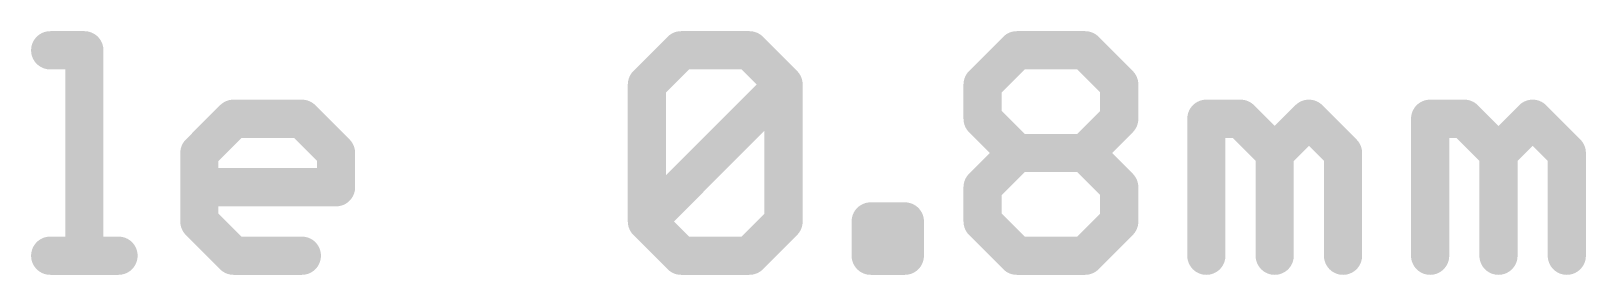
# Model space of a CAD drawing. Extents: x -45 to 62, y -39 to 23.
# Drawn here: x -3.88 to 7.49, y 21.59 to 23.37 of the extents above; entities that cross this region are included whole.
import ezdxf

# ---------------------------------------------------------------- set-up
doc = ezdxf.new("R2010")
doc.units = 0
doc.layers.add('51', color=53, linetype='CONTINUOUS')

msp = doc.modelspace()

# ---------------------------------------------------------------- linework, layer by layer
at = {"layer": '51', "const_width": 0.2794}
for points in [[(-3.7445, 23.2296), (-3.4946, 23.2296)], [(-3.4946, 23.2296), (-3.4946, 21.7297)], [(0.6212, 22.9796), (0.8712, 23.2296)], [(0.8712, 23.2296), (1.3712, 23.2296)], [(1.3712, 23.2296), (1.6211, 22.9796)], [(3.077, 22.9796), (3.3269, 23.2296)], [(3.3269, 23.2296), (3.8269, 23.2296)], [(3.8269, 23.2296), (4.0769, 22.9796)], [(0.6212, 21.9797), (0.6212, 22.9796)], [(0.6212, 21.9797), (1.6211, 22.9796)], [(1.6211, 22.9796), (1.6211, 21.9797)], [(3.077, 22.7296), (3.077, 22.9796)], [(4.0769, 22.9796), (4.0769, 22.7296)], [(-2.6531, 22.4796), (-2.4031, 22.7296)], [(-2.4031, 22.7296), (-1.9032, 22.7296)], [(-1.9032, 22.7296), (-1.6532, 22.4796)], [(3.3269, 22.4796), (3.077, 22.7296)], [(4.0769, 22.7296), (3.8269, 22.4796)], [(4.7141, 21.7297), (4.7141, 22.7296)], [(4.7141, 22.7296), (4.9641, 22.7296)], [(4.9641, 22.7296), (5.2141, 22.4796)], [(5.2141, 22.4796), (5.464, 22.7296)], [(5.464, 22.7296), (5.714, 22.4796)], [(6.3513, 21.7297), (6.3513, 22.7296)], [(6.3513, 22.7296), (6.6012, 22.7296)], [(6.6012, 22.7296), (6.8512, 22.4796)], [(6.8512, 22.4796), (7.1012, 22.7296)], [(7.1012, 22.7296), (7.3512, 22.4796)], [(-2.6531, 21.9797), (-2.6531, 22.4796)], [(-1.6532, 22.4796), (-1.6532, 22.2297)], [(3.077, 22.2297), (3.3269, 22.4796)], [(3.3269, 22.4796), (3.8269, 22.4796)], [(3.8269, 22.4796), (4.0769, 22.2297)], [(5.2141, 22.4796), (5.2141, 21.7297)], [(5.714, 22.4796), (5.714, 21.7297)], [(6.8512, 22.4796), (6.8512, 21.7297)], [(7.3512, 22.4796), (7.3512, 21.7297)], [(-1.6532, 22.2297), (-2.6531, 22.2297)], [(3.077, 21.9797), (3.077, 22.2297)], [(4.0769, 22.2297), (4.0769, 21.9797)], [(-2.4031, 21.7297), (-2.6531, 21.9797)], [(0.8712, 21.7297), (0.6212, 21.9797)], [(1.6211, 21.9797), (1.3712, 21.7297)], [(2.2584, 21.7297), (2.2584, 21.9797)], [(2.2584, 21.9797), (2.5084, 21.9797)], [(2.5084, 21.9797), (2.5084, 21.7297)], [(3.3269, 21.7297), (3.077, 21.9797)], [(4.0769, 21.9797), (3.8269, 21.7297)], [(-3.7445, 21.7297), (-3.2446, 21.7297)], [(-1.9032, 21.7297), (-2.4031, 21.7297)], [(1.3712, 21.7297), (0.8712, 21.7297)], [(2.5084, 21.7297), (2.2584, 21.7297)], [(3.8269, 21.7297), (3.3269, 21.7297)]]:
    msp.add_lwpolyline(points, dxfattribs=at)
at = {"layer": '51', "const_width": 0.1397}
for points in [[(-3.7445, 23.2994, 1), (-3.7445, 23.1597)], [(-3.4247, 23.2296, 1), (-3.5644, 23.2296)], [(-3.4946, 23.1597, 1), (-3.4946, 23.2994)], [(0.8712, 23.2994, 1), (0.8712, 23.1597)], [(0.9206, 23.1802, 1), (0.8218, 23.279)], [(1.4205, 23.279, 1), (1.3218, 23.1802)], [(1.3712, 23.1597, 1), (1.3712, 23.2994)], [(3.3269, 23.2994, 1), (3.3269, 23.1597)], [(3.3763, 23.1802, 1), (3.2775, 23.279)], [(3.8763, 23.279, 1), (3.7775, 23.1802)], [(3.8269, 23.1597, 1), (3.8269, 23.2994)], [(0.5718, 23.029, 1), (0.6706, 22.9302)], [(0.6911, 22.9796, 1), (0.5514, 22.9796)], [(1.691, 22.9796, 1), (1.5513, 22.9796)], [(1.5717, 22.9302, 1), (1.6705, 23.029)], [(1.6705, 22.9302, 1), (1.5717, 23.029)], [(3.1468, 22.9796, 1), (3.0071, 22.9796)], [(3.0276, 23.029, 1), (3.1263, 22.9302)], [(4.1467, 22.9796, 1), (4.007, 22.9796)], [(4.0275, 22.9302, 1), (4.1263, 23.029)], [(-2.4031, 22.7995, 1), (-2.4031, 22.6598)], [(-2.3537, 22.6802, 1), (-2.4525, 22.779)], [(-1.8538, 22.779, 1), (-1.9525, 22.6802)], [(-1.9032, 22.6598, 1), (-1.9032, 22.7995)], [(3.1263, 22.779, 1), (3.0276, 22.6802)], [(4.1263, 22.6802, 1), (4.0275, 22.779)], [(4.7141, 22.7995, 1), (4.7141, 22.6598)], [(4.784, 22.7296, 1), (4.6443, 22.7296)], [(5.0135, 22.779, 1), (4.9147, 22.6802)], [(4.9641, 22.6598, 1), (4.9641, 22.7995)], [(5.5134, 22.779, 1), (5.4147, 22.6802)], [(5.5134, 22.6802, 1), (5.4147, 22.779)], [(6.4211, 22.7296, 1), (6.2814, 22.7296)], [(6.3513, 22.7995, 1), (6.3513, 22.6598)], [(6.6506, 22.779, 1), (6.5518, 22.6802)], [(6.6012, 22.6598, 1), (6.6012, 22.7995)], [(7.1506, 22.779, 1), (7.0518, 22.6802)], [(7.1506, 22.6802, 1), (7.0518, 22.779)], [(3.0071, 22.7296, 1), (3.1468, 22.7296)], [(4.007, 22.7296, 1), (4.1467, 22.7296)], [(-2.5832, 22.4796, 1), (-2.7229, 22.4796)], [(-2.7025, 22.529, 1), (-2.6037, 22.4302)], [(-1.5833, 22.4796, 1), (-1.723, 22.4796)], [(-1.7026, 22.4302, 1), (-1.6038, 22.529)], [(3.3269, 22.5495, 1), (3.3269, 22.4098)], [(3.2775, 22.4302, 1), (3.3763, 22.529)], [(3.3763, 22.4302, 1), (3.2775, 22.529)], [(3.8763, 22.529, 1), (3.7775, 22.4302)], [(3.7775, 22.529, 1), (3.8763, 22.4302)], [(3.8269, 22.4098, 1), (3.8269, 22.5495)], [(5.2839, 22.4796, 1), (5.1442, 22.4796)], [(5.1647, 22.529, 1), (5.2635, 22.4302)], [(5.1647, 22.4302, 1), (5.2635, 22.529)], [(5.7839, 22.4796, 1), (5.6442, 22.4796)], [(5.6646, 22.4302, 1), (5.7634, 22.529)], [(6.9211, 22.4796, 1), (6.7814, 22.4796)], [(6.8018, 22.529, 1), (6.9006, 22.4302)], [(6.8018, 22.4302, 1), (6.9006, 22.529)], [(7.421, 22.4796, 1), (7.2813, 22.4796)], [(7.3018, 22.4302, 1), (7.4006, 22.529)], [(-2.6531, 22.2995, 1), (-2.6531, 22.1598)], [(-1.723, 22.2297, 1), (-1.5833, 22.2297)], [(-1.6532, 22.1598, 1), (-1.6532, 22.2995)], [(3.1468, 22.2297, 1), (3.0071, 22.2297)], [(3.0276, 22.2791, 1), (3.1263, 22.1803)], [(4.1467, 22.2297, 1), (4.007, 22.2297)], [(4.0275, 22.1803, 1), (4.1263, 22.2791)], [(-2.6037, 22.0291, 1), (-2.7025, 21.9303)], [(0.6706, 22.0291, 1), (0.5718, 21.9303)], [(0.5718, 22.0291, 1), (0.6706, 21.9303)], [(1.6705, 21.9303, 1), (1.5717, 22.0291)], [(2.3282, 21.9797, 1), (2.1885, 21.9797)], [(2.2584, 22.0495, 1), (2.2584, 21.9098)], [(2.5782, 21.9797, 1), (2.4385, 21.9797)], [(2.5084, 21.9098, 1), (2.5084, 22.0495)], [(3.1263, 22.0291, 1), (3.0276, 21.9303)], [(4.1263, 21.9303, 1), (4.0275, 22.0291)], [(-2.7229, 21.9797, 1), (-2.5832, 21.9797)], [(0.5514, 21.9797, 1), (0.6911, 21.9797)], [(1.5513, 21.9797, 1), (1.691, 21.9797)], [(3.0071, 21.9797, 1), (3.1468, 21.9797)], [(4.007, 21.9797, 1), (4.1467, 21.9797)], [(-3.7445, 21.7995, 1), (-3.7445, 21.6599)], [(-3.2446, 21.6599, 1), (-3.2446, 21.7995)], [(-2.4031, 21.7995, 1), (-2.4031, 21.6599)], [(-2.4525, 21.6803, 1), (-2.3537, 21.7791)], [(-1.9032, 21.6599, 1), (-1.9032, 21.7995)], [(0.8712, 21.7995, 1), (0.8712, 21.6599)], [(0.8218, 21.6803, 1), (0.9206, 21.7791)], [(1.3218, 21.7791, 1), (1.4205, 21.6803)], [(1.3712, 21.6599, 1), (1.3712, 21.7995)], [(2.2584, 21.7995, 1), (2.2584, 21.6599)], [(2.5084, 21.6599, 1), (2.5084, 21.7995)], [(3.3269, 21.7995, 1), (3.3269, 21.6599)], [(3.2775, 21.6803, 1), (3.3763, 21.7791)], [(3.7775, 21.7791, 1), (3.8763, 21.6803)], [(3.8269, 21.6599, 1), (3.8269, 21.7995)], [(-3.5644, 21.7297, 1), (-3.4247, 21.7297)], [(2.1885, 21.7297, 1), (2.3282, 21.7297)], [(2.4385, 21.7297, 1), (2.5782, 21.7297)], [(4.6443, 21.7297, 1), (4.784, 21.7297)], [(5.1442, 21.7297, 1), (5.2839, 21.7297)], [(5.6442, 21.7297, 1), (5.7839, 21.7297)], [(6.2814, 21.7297, 1), (6.4211, 21.7297)], [(6.7814, 21.7297, 1), (6.9211, 21.7297)], [(7.2813, 21.7297, 1), (7.421, 21.7297)]]:
    msp.add_lwpolyline(points, format="xyb", dxfattribs=at)

doc.saveas('drawing.dxf')
